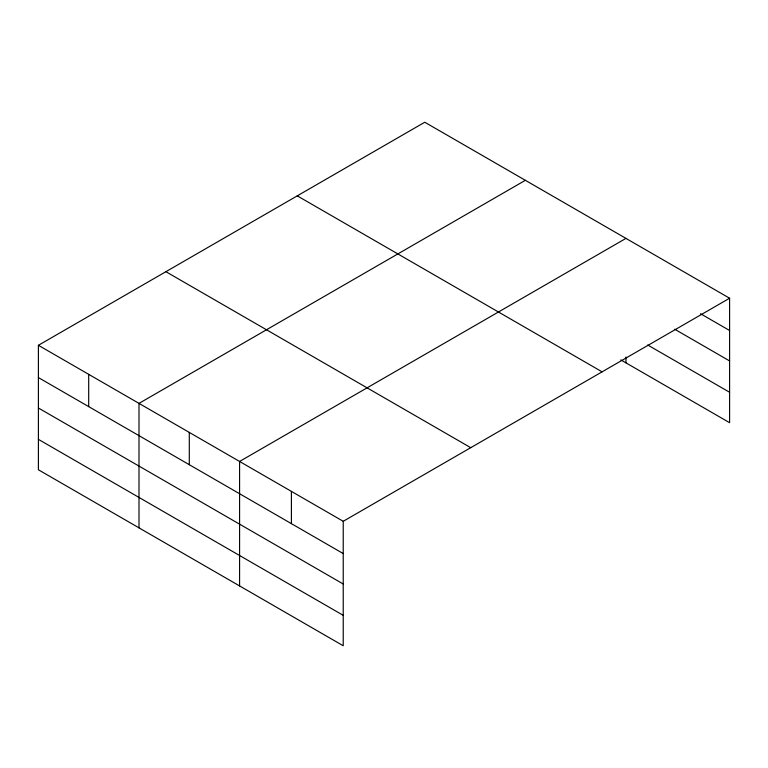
<?xml version="1.0" encoding="UTF-8"?>
<svg xmlns="http://www.w3.org/2000/svg" width="768" height="768" viewBox="0 0 768 768"><rect width="100%" height="100%" fill="white"/><g stroke="black" fill="none" stroke-linecap="round" stroke-linejoin="round"><path stroke-width="1.15" d="M729.6 298.224L424.771 122.237L38.4 345.302L38.4 469.776L343.229 645.763L343.229 521.299L729.6 298.224L729.6 422.698L620.822 359.894M525.36 180.307L138.998 403.382L138.998 527.846M625.958 238.387L239.587 461.453L239.587 585.926M700.579 313.747L729.6 330.509M674.669 329.213L729.6 360.931M647.722 345.005L729.6 392.275M297.264 195.85L602.102 371.837M165.898 271.69L470.736 447.686M38.4 345.302L343.229 521.299M38.4 377.578L343.229 553.574M38.4 408L343.229 583.997M38.4 439.354L343.229 615.341M625.958 357.014L625.958 362.861M291.408 491.376L291.408 523.651M189.293 432.422L189.293 464.698M88.694 374.342L88.694 406.618"/></g></svg>
